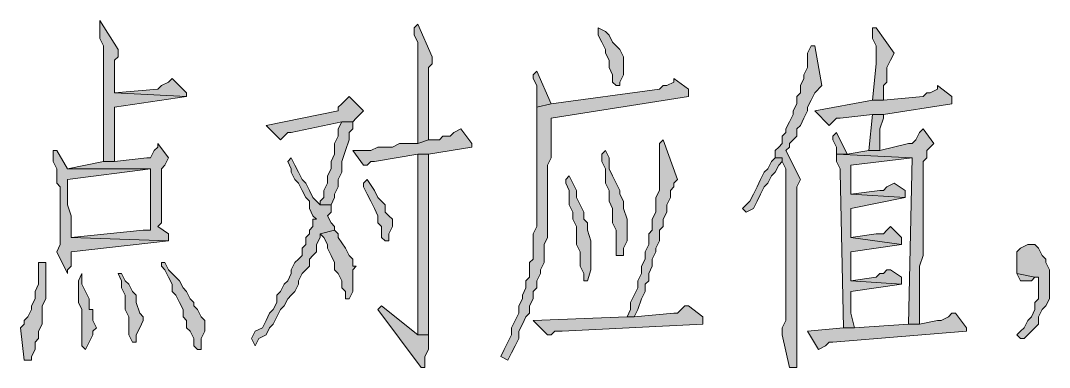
# Model space of a CAD drawing. Header units: millimetres. Extents: x 24 to 410, y 10 to 282.
# Drawn here: x 327.24 to 339.3, y 55.75 to 59.82 of the extents above; entities that cross this region are included whole.
import ezdxf

# ---------------------------------------------------------------- set-up
doc = ezdxf.new("R2010")
doc.units = ezdxf.units.MM

msp = doc.modelspace()

# ---------------------------------------------------------------- hatches: boundary and pattern name
h = msp.add_hatch(color=7)
h.dxf.hatch_style = 2
h.paths.add_polyline_path([(328.168, 59.817), (328.168, 59.605333), (328.210333, 59.520667), (328.210333, 58.166), (328.337333, 58.166), (328.337333, 58.801), (329.184, 58.928), (328.337333, 58.970333), (328.337333, 59.309), (328.337333, 59.351333), (328.379667, 59.393667), (328.379667, 59.478333)])
h = msp.add_hatch(color=7)
h.dxf.hatch_style = 2
h.paths.add_polyline_path([(331.893333, 59.774667), (331.851, 59.732333), (331.851, 59.647667), (331.893333, 59.563), (331.893333, 58.377667), (332.020333, 58.42), (332.020333, 59.224333), (332.020333, 59.266667), (332.062667, 59.309), (332.062667, 59.393667)])
h = msp.add_hatch(color=7)
h.dxf.hatch_style = 2
h.paths.add_polyline_path([(334.01, 59.732333), (334.01, 59.647667), (334.052333, 59.563), (334.094667, 59.478333), (334.094667, 59.436), (334.137, 59.351333), (334.137, 59.266667), (334.179333, 59.182), (334.179333, 59.097333), (334.221667, 59.055), (334.264, 59.055), (334.264, 59.097333), (334.306333, 59.182), (334.306333, 59.393667), (334.264, 59.478333), (334.221667, 59.520667), (334.179333, 59.563), (334.137, 59.647667), (334.094667, 59.69)])
h = msp.add_hatch(color=7)
h.dxf.hatch_style = 2
h.paths.add_polyline_path([(337.269667, 59.732333), (337.227333, 59.732333), (337.227333, 59.605333), (337.269667, 59.520667), (337.269667, 59.309), (337.227333, 58.885667), (337.354333, 58.885667), (337.354333, 58.970333), (337.354333, 59.055), (337.396667, 59.097333), (337.396667, 59.266667), (337.439, 59.351333), (337.481333, 59.436)])
h = msp.add_hatch(color=7)
h.dxf.hatch_style = 2
h.paths.add_polyline_path([(336.55, 59.520667), (336.507667, 59.520667), (336.465333, 59.436), (336.465333, 59.266667), (336.423, 59.182), (336.423, 59.139667), (336.380667, 59.055), (336.380667, 58.970333), (336.338333, 58.928), (336.338333, 58.843333), (336.296, 58.758667), (336.296, 58.716333), (336.253667, 58.631667), (336.211333, 58.547), (336.211333, 58.504667), (336.169, 58.462333), (336.169, 58.377667), (336.126667, 58.335333), (336.084333, 58.293), (336.084333, 58.208333), (336.169, 58.208333), (336.169, 58.166), (336.211333, 58.081333), (336.211333, 57.996667), (336.211333, 57.912), (336.211333, 56.303333), (336.169, 56.218667), (336.169, 56.134), (336.253667, 55.753), (336.338333, 55.753), (336.338333, 56.303333), (336.338333, 57.869667), (336.380667, 57.954333), (336.211333, 58.293), (336.253667, 58.335333), (336.253667, 58.377667), (336.296, 58.42), (336.338333, 58.462333), (336.338333, 58.547), (336.380667, 58.589333), (336.423, 58.674), (336.465333, 58.758667), (336.465333, 58.801), (336.507667, 58.885667), (336.55, 58.970333), (336.634667, 59.055)])
h = msp.add_hatch(color=7)
h.dxf.hatch_style = 2
h.paths.add_polyline_path([(329.014667, 59.139667), (328.972333, 59.097333), (328.887667, 59.055), (328.845333, 59.012667), (328.337333, 58.970333), (329.184, 58.928), (329.184, 58.970333)])
h = msp.add_hatch(color=7)
h.dxf.hatch_style = 2
h.paths.add_polyline_path([(334.899, 59.139667), (334.899, 59.097333), (334.814333, 59.055), (334.772, 59.055), (334.729667, 59.012667), (333.459667, 58.843333), (333.290333, 58.801), (333.290333, 57.404), (333.248, 57.319333), (333.248, 57.234667), (333.248, 57.023), (333.205667, 56.980667), (333.205667, 56.811333), (333.163333, 56.769), (333.163333, 56.684333), (333.121, 56.599667), (333.121, 56.557333), (333.078667, 56.472667), (333.078667, 56.388), (333.036333, 56.303333), (332.994, 56.218667), (332.994, 56.134), (332.951667, 56.049333), (332.909333, 55.964667), (332.867, 55.88), (332.951667, 55.837667), (332.994, 55.922333), (333.036333, 56.007), (333.078667, 56.091667), (333.078667, 56.176333), (333.121, 56.261), (333.163333, 56.345667), (333.205667, 56.388), (333.205667, 56.472667), (333.248, 56.557333), (333.248, 56.642), (333.290333, 56.684333), (333.290333, 56.769), (333.332667, 56.853667), (333.332667, 56.896), (333.375, 56.980667), (333.375, 57.192333), (333.417333, 57.277), (333.417333, 58.123667), (333.459667, 58.208333), (333.459667, 58.674), (335.068333, 58.928), (335.068333, 59.012667)])
h = msp.add_hatch(color=7)
h.dxf.hatch_style = 2
h.paths.add_polyline_path([(333.290333, 59.224333), (333.248, 59.182), (333.248, 59.139667), (333.290333, 59.055), (333.290333, 58.801), (333.459667, 58.843333)])
h = msp.add_hatch(color=7)
h.dxf.hatch_style = 2
h.paths.add_polyline_path([(337.989333, 59.055), (337.989333, 59.012667), (337.904667, 58.970333), (337.862333, 58.970333), (337.82, 58.928), (337.354333, 58.885667), (337.227333, 58.885667), (336.55, 58.758667), (336.719333, 58.589333), (336.761667, 58.631667), (336.804, 58.674), (336.846333, 58.674), (337.227333, 58.716333), (337.354333, 58.716333), (338.158667, 58.843333), (338.158667, 58.928)])
h = msp.add_hatch(color=7)
h.dxf.hatch_style = 2
h.paths.add_polyline_path([(331.089, 58.928), (331.004333, 58.843333), (330.962, 58.801), (330.962, 58.758667), (330.115333, 58.589333), (330.284667, 58.42), (330.327, 58.462333), (330.369333, 58.504667), (330.411667, 58.504667), (331.004333, 58.631667), (331.131333, 58.631667), (331.173667, 58.674), (331.258333, 58.758667)])
h = msp.add_hatch(color=7)
h.dxf.hatch_style = 2
h.paths.add_polyline_path([(337.354333, 58.716333), (337.227333, 58.716333), (337.185, 58.293), (337.312, 58.293), (337.312, 58.42), (337.312, 58.547), (337.354333, 58.674)])
h = msp.add_hatch(color=7)
h.dxf.hatch_style = 2
h.paths.add_polyline_path([(331.131333, 58.631667), (331.004333, 58.631667), (330.962, 58.547), (330.962, 58.462333), (330.919667, 58.377667), (330.919667, 58.250667), (330.877333, 58.166), (330.877333, 58.081333), (330.835, 57.996667), (330.835, 57.912), (330.792667, 57.827333), (330.792667, 57.742667), (330.750333, 57.700333), (330.750333, 57.658), (330.877333, 57.658), (330.919667, 57.742667), (330.919667, 57.785), (330.962, 57.869667), (330.962, 57.954333), (331.004333, 58.039), (331.004333, 58.166), (331.046667, 58.293), (331.089, 58.42), (331.089, 58.504667), (331.131333, 58.547), (331.131333, 58.589333)])
h = msp.add_hatch(color=7)
h.dxf.hatch_style = 2
h.paths.add_polyline_path([(332.401333, 58.547), (332.316667, 58.504667), (332.274333, 58.462333), (332.189667, 58.462333), (332.147333, 58.42), (332.020333, 58.42), (331.893333, 58.377667), (331.681667, 58.377667), (331.597, 58.335333), (331.427667, 58.335333), (331.343, 58.293), (331.131333, 58.293), (331.258333, 58.123667), (331.300667, 58.123667), (331.343, 58.166), (331.385333, 58.166), (331.893333, 58.250667), (332.020333, 58.250667), (332.528333, 58.335333), (332.528333, 58.377667)])
h = msp.add_hatch(color=7)
h.dxf.hatch_style = 2
h.paths.add_polyline_path([(337.82, 58.547), (337.777667, 58.504667), (337.735333, 58.42), (337.693, 58.377667), (337.650667, 58.377667), (337.312, 58.293), (337.185, 58.293), (336.931, 58.250667), (336.804, 58.250667), (337.693, 58.208333), (337.650667, 56.261), (337.777667, 56.261), (337.777667, 56.388), (337.777667, 56.938333), (337.82, 57.065333), (337.82, 57.827333), (337.82, 57.869667), (337.82, 58.166), (337.862333, 58.208333), (337.862333, 58.293), (337.947, 58.377667)])
h = msp.add_hatch(color=7)
h.dxf.hatch_style = 2
h.paths.add_polyline_path([(334.772, 58.42), (334.729667, 58.377667), (334.729667, 57.827333), (334.687333, 57.742667), (334.687333, 57.573333), (334.645, 57.488667), (334.645, 57.361667), (334.602667, 57.319333), (334.602667, 57.192333), (334.560333, 57.107667), (334.560333, 57.023), (334.518, 56.938333), (334.518, 56.853667), (334.475667, 56.769), (334.475667, 56.684333), (334.433333, 56.599667), (334.391, 56.515), (334.391, 56.430333), (334.348667, 56.345667), (334.433333, 56.345667), (334.475667, 56.430333), (334.518, 56.557333), (334.560333, 56.642), (334.560333, 56.726667), (334.602667, 56.769), (334.602667, 56.853667), (334.645, 56.938333), (334.645, 57.023), (334.687333, 57.107667), (334.687333, 57.15), (334.729667, 57.234667), (334.729667, 57.361667), (334.772, 57.404), (334.772, 57.488667), (334.814333, 57.573333), (334.814333, 57.658), (334.856667, 57.742667), (334.856667, 57.827333), (334.899, 57.869667), (334.899, 57.912), (334.941333, 57.954333)])
h = msp.add_hatch(color=7)
h.dxf.hatch_style = 2
h.paths.add_polyline_path([(336.804, 58.504667), (336.761667, 58.462333), (336.761667, 58.42), (336.804, 58.335333), (336.804, 58.250667), (336.931, 58.250667)])
h = msp.add_hatch(color=7)
h.dxf.hatch_style = 2
h.paths.add_polyline_path([(327.66, 58.293), (327.617667, 58.293), (327.617667, 58.166), (327.66, 58.081333), (327.66, 57.912), (327.702333, 57.869667), (327.702333, 57.192333), (327.66, 57.107667), (327.787, 56.853667), (327.787, 56.896), (327.829333, 56.938333), (327.829333, 57.107667), (328.972333, 57.234667), (327.829333, 57.277), (327.829333, 57.531), (327.787, 57.658), (327.787, 57.954333), (328.760667, 58.081333), (327.787, 58.081333)])
h = msp.add_hatch(color=7)
h.dxf.hatch_style = 2
h.paths.add_polyline_path([(328.845333, 58.377667), (328.845333, 58.335333), (328.803, 58.293), (328.760667, 58.208333), (328.718333, 58.208333), (328.337333, 58.166), (328.210333, 58.166), (327.787, 58.081333), (328.760667, 58.081333), (328.760667, 57.361667), (328.676, 57.361667), (327.829333, 57.277), (328.972333, 57.234667), (328.972333, 57.319333), (328.845333, 57.404), (328.887667, 57.446333), (328.887667, 58.081333), (328.93, 58.123667), (328.972333, 58.208333)])
h = msp.add_hatch(color=7)
h.dxf.hatch_style = 2
h.paths.add_polyline_path([(334.094667, 58.293), (334.052333, 58.250667), (334.052333, 58.166), (334.094667, 58.081333), (334.094667, 57.912), (334.137, 57.827333), (334.137, 57.700333), (334.179333, 57.615667), (334.179333, 57.446333), (334.221667, 57.361667), (334.221667, 57.065333), (334.306333, 57.065333), (334.306333, 57.15), (334.348667, 57.234667), (334.348667, 57.488667), (334.306333, 57.615667), (334.306333, 57.700333), (334.264, 57.785), (334.264, 57.827333), (334.221667, 57.912), (334.179333, 57.996667), (334.137, 58.081333), (334.137, 58.208333)])
h = msp.add_hatch(color=7)
h.dxf.hatch_style = 2
h.paths.add_polyline_path([(330.411667, 58.208333), (330.369333, 58.166), (330.411667, 58.081333), (330.411667, 58.039), (330.454, 57.954333), (330.496333, 57.912), (330.538667, 57.827333), (330.581, 57.742667), (330.623333, 57.700333), (330.623333, 57.615667), (330.665667, 57.531), (330.708, 57.488667), (330.665667, 57.488667), (330.665667, 57.404), (330.623333, 57.361667), (330.623333, 57.319333), (330.581, 57.277), (330.581, 57.192333), (330.538667, 57.15), (330.538667, 57.065333), (330.496333, 57.023), (330.454, 56.980667), (330.411667, 56.896), (330.411667, 56.853667), (330.369333, 56.769), (330.327, 56.726667), (330.284667, 56.642), (330.242333, 56.599667), (330.242333, 56.515), (330.2, 56.430333), (330.157667, 56.388), (330.115333, 56.303333), (330.073, 56.218667), (329.988333, 56.176333), (329.946, 56.091667), (329.988333, 56.007), (330.030667, 56.091667), (330.115333, 56.134), (330.157667, 56.218667), (330.2, 56.261), (330.242333, 56.345667), (330.284667, 56.430333), (330.327, 56.472667), (330.369333, 56.557333), (330.411667, 56.599667), (330.454, 56.642), (330.496333, 56.726667), (330.496333, 56.769), (330.538667, 56.853667), (330.581, 56.896), (330.623333, 56.938333), (330.623333, 57.023), (330.665667, 57.065333), (330.708, 57.107667), (330.708, 57.192333), (330.750333, 57.277), (330.750333, 57.319333), (330.919667, 57.361667), (330.919667, 57.404), (330.877333, 57.446333), (330.835, 57.531), (330.877333, 57.573333), (330.877333, 57.658), (330.750333, 57.658), (330.708, 57.700333), (330.665667, 57.742667), (330.623333, 57.827333), (330.581, 57.912), (330.538667, 57.954333), (330.496333, 58.039), (330.454, 58.123667)])
h = msp.add_hatch(color=7)
h.dxf.hatch_style = 2
h.paths.add_polyline_path([(332.020333, 58.250667), (331.893333, 58.250667), (331.893333, 56.388), (331.893333, 56.134), (332.020333, 56.134)])
h = msp.add_hatch(color=7)
h.dxf.hatch_style = 2
h.paths.add_polyline_path([(336.084333, 58.208333), (336.042, 58.166), (335.999667, 58.081333), (335.957333, 58.039), (335.915, 57.954333), (335.872667, 57.869667), (335.830333, 57.785), (335.788, 57.700333), (335.703333, 57.615667), (335.745667, 57.573333), (335.830333, 57.615667), (335.872667, 57.700333), (335.915, 57.785), (335.957333, 57.869667), (335.999667, 57.912), (336.042, 57.996667), (336.084333, 58.039), (336.126667, 58.123667), (336.169, 58.166), (336.169, 58.208333)])
h = msp.add_hatch(color=7)
h.dxf.hatch_style = 2
h.paths.add_polyline_path([(336.804, 58.250667), (336.804, 58.166), (336.846333, 58.081333), (336.846333, 58.039), (336.888667, 56.218667), (337.015667, 56.218667), (336.973333, 56.388), (336.973333, 56.642), (337.566, 56.726667), (336.973333, 56.769), (336.973333, 57.107667), (337.566, 57.192333), (336.973333, 57.277), (336.973333, 57.615667), (337.608333, 57.742667), (336.973333, 57.785), (336.973333, 57.827333), (336.973333, 57.869667), (336.973333, 58.123667), (337.693, 58.208333)])
h = msp.add_hatch(color=7)
h.dxf.hatch_style = 2
h.paths.add_polyline_path([(331.300667, 57.954333), (331.258333, 57.912), (331.258333, 57.869667), (331.300667, 57.785), (331.343, 57.700333), (331.385333, 57.615667), (331.427667, 57.531), (331.427667, 57.446333), (331.47, 57.404), (331.47, 57.277), (331.512333, 57.234667), (331.554667, 57.234667), (331.554667, 57.319333), (331.597, 57.404), (331.597, 57.488667), (331.554667, 57.531), (331.512333, 57.573333), (331.512333, 57.658), (331.427667, 57.742667), (331.385333, 57.827333)])
h = msp.add_hatch(color=7)
h.dxf.hatch_style = 2
h.paths.add_polyline_path([(333.671333, 57.996667), (333.629, 57.954333), (333.629, 57.912), (333.671333, 57.827333), (333.671333, 57.658), (333.713667, 57.573333), (333.713667, 57.488667), (333.756, 57.404), (333.756, 57.192333), (333.798333, 57.107667), (333.798333, 56.938333), (333.840667, 56.853667), (333.840667, 56.769), (333.883, 56.769), (333.925333, 56.896), (333.925333, 57.234667), (333.883, 57.361667), (333.883, 57.404), (333.883, 57.446333), (333.840667, 57.488667), (333.840667, 57.573333), (333.798333, 57.658), (333.756, 57.742667), (333.756, 57.827333), (333.713667, 57.912)])
h = msp.add_hatch(color=7)
h.dxf.hatch_style = 2
h.paths.add_polyline_path([(337.481333, 57.912), (337.396667, 57.869667), (337.354333, 57.827333), (337.312, 57.827333), (336.973333, 57.785), (337.608333, 57.742667), (337.608333, 57.827333)])
h = msp.add_hatch(color=7)
h.dxf.hatch_style = 2
h.paths.add_polyline_path([(330.919667, 57.361667), (330.750333, 57.319333), (330.792667, 57.277), (330.835, 57.192333), (330.835, 57.15), (330.877333, 57.065333), (330.919667, 56.980667), (330.919667, 56.896), (330.962, 56.853667), (331.004333, 56.769), (331.004333, 56.684333), (331.046667, 56.642), (331.046667, 56.557333), (331.089, 56.557333), (331.131333, 56.642), (331.131333, 56.896), (331.173667, 56.938333), (331.131333, 56.938333), (331.131333, 57.023), (331.089, 57.065333), (331.046667, 57.15), (330.962, 57.277), (330.962, 57.319333)])
h = msp.add_hatch(color=7)
h.dxf.hatch_style = 2
h.paths.add_polyline_path([(337.439, 57.404), (337.396667, 57.361667), (337.354333, 57.319333), (337.269667, 57.319333), (336.973333, 57.277), (337.566, 57.192333), (337.566, 57.277)])
h = msp.add_hatch(color=7)
h.dxf.hatch_style = 2
h.paths.add_polyline_path([(339.09, 57.192333), (339.047667, 57.192333), (338.963, 57.15), (338.920667, 57.107667), (338.920667, 56.853667), (339.132333, 56.811333), (339.174667, 56.811333), (339.174667, 56.684333), (339.174667, 56.557333), (339.132333, 56.515), (339.132333, 56.430333), (339.09, 56.345667), (339.047667, 56.303333), (339.005333, 56.218667), (338.963, 56.176333), (338.920667, 56.134), (338.963, 56.091667), (339.005333, 56.091667), (339.047667, 56.134), (339.09, 56.176333), (339.174667, 56.261), (339.174667, 56.345667), (339.217, 56.430333), (339.259333, 56.472667), (339.301667, 56.557333), (339.301667, 56.896), (339.259333, 56.980667), (339.259333, 57.023), (339.217, 57.065333), (339.174667, 57.15), (339.132333, 57.192333)])
h = msp.add_hatch(color=7)
h.dxf.hatch_style = 2
h.paths.add_polyline_path([(327.533, 56.980667), (327.448333, 56.980667), (327.448333, 56.938333), (327.448333, 56.726667), (327.406, 56.642), (327.406, 56.557333), (327.363667, 56.472667), (327.363667, 56.430333), (327.321333, 56.345667), (327.279, 56.303333), (327.279, 56.261), (327.236667, 56.218667), (327.279, 55.837667), (327.363667, 55.837667), (327.363667, 55.88), (327.406, 55.964667), (327.406, 56.049333), (327.448333, 56.091667), (327.448333, 56.176333), (327.490667, 56.261), (327.490667, 56.472667), (327.533, 56.557333), (327.533, 56.642)])
h = msp.add_hatch(color=7)
h.dxf.hatch_style = 2
h.paths.add_polyline_path([(328.93, 56.980667), (328.887667, 56.980667), (328.887667, 56.938333), (328.93, 56.896), (328.972333, 56.811333), (329.014667, 56.726667), (329.014667, 56.642), (329.057, 56.599667), (329.099333, 56.515), (329.141667, 56.430333), (329.141667, 56.345667), (329.184, 56.303333), (329.184, 56.218667), (329.226333, 56.176333), (329.268667, 56.091667), (329.268667, 56.007), (329.311, 55.964667), (329.353333, 55.964667), (329.353333, 56.091667), (329.395667, 56.176333), (329.395667, 56.303333), (329.353333, 56.345667), (329.311, 56.430333), (329.268667, 56.472667), (329.268667, 56.515), (329.226333, 56.557333), (329.184, 56.642), (329.141667, 56.684333), (329.099333, 56.769), (329.057, 56.811333), (328.972333, 56.896)])
h = msp.add_hatch(color=7)
h.dxf.hatch_style = 2
h.paths.add_polyline_path([(327.956333, 56.853667), (327.914, 56.769), (327.914, 56.515), (327.956333, 56.430333), (327.956333, 56.007), (327.998667, 55.964667), (328.041, 56.049333), (328.083333, 56.134), (328.083333, 56.176333), (328.125667, 56.218667), (328.083333, 56.303333), (328.083333, 56.430333), (328.041, 56.430333), (328.041, 56.557333), (327.998667, 56.642), (327.956333, 56.726667)])
h = msp.add_hatch(color=7)
h.dxf.hatch_style = 2
h.paths.add_polyline_path([(328.422, 56.853667), (328.379667, 56.853667), (328.422, 56.769), (328.422, 56.684333), (328.464333, 56.599667), (328.464333, 56.430333), (328.506667, 56.345667), (328.506667, 56.134), (328.549, 56.049333), (328.591333, 56.049333), (328.591333, 56.134), (328.633667, 56.218667), (328.676, 56.303333), (328.676, 56.345667), (328.633667, 56.388), (328.591333, 56.515), (328.591333, 56.599667), (328.549, 56.642), (328.506667, 56.726667), (328.464333, 56.769)])
h = msp.add_hatch(color=7)
h.dxf.hatch_style = 2
h.paths.add_polyline_path([(337.439, 56.896), (337.396667, 56.896), (337.354333, 56.853667), (337.312, 56.853667), (337.269667, 56.811333), (336.973333, 56.769), (337.566, 56.726667), (337.566, 56.811333)])
h = msp.add_hatch(color=7)
h.dxf.hatch_style = 2
h.paths.add_polyline_path([(338.920667, 56.853667), (338.963, 56.769), (339.09, 56.769), (339.132333, 56.811333)])
h = msp.add_hatch(color=7)
h.dxf.hatch_style = 2
h.paths.add_polyline_path([(331.47, 56.472667), (331.427667, 56.430333), (331.935667, 55.753), (331.978, 55.753), (331.978, 55.88), (332.020333, 55.964667), (332.020333, 56.134), (331.893333, 56.134)])
h = msp.add_hatch(color=7)
h.dxf.hatch_style = 2
h.paths.add_polyline_path([(335.068333, 56.472667), (335.026, 56.472667), (334.983667, 56.430333), (334.941333, 56.388), (334.899, 56.388), (334.433333, 56.345667), (334.348667, 56.345667), (333.248, 56.303333), (333.417333, 56.134), (333.459667, 56.134), (333.502, 56.176333), (333.586667, 56.176333), (335.237667, 56.261), (335.237667, 56.345667)])
h = msp.add_hatch(color=7)
h.dxf.hatch_style = 2
h.paths.add_polyline_path([(338.201, 56.388), (338.158667, 56.388), (338.116333, 56.345667), (338.031667, 56.303333), (337.989333, 56.303333), (337.777667, 56.261), (337.650667, 56.261), (337.015667, 56.218667), (336.888667, 56.218667), (336.465333, 56.176333), (336.592333, 55.964667), (336.677, 56.007), (336.719333, 56.049333), (336.761667, 56.049333), (338.328, 56.176333), (338.328, 56.218667)])

# ---------------------------------------------------------------- linework, layer by layer
at = {"color": 7, "lineweight": 0}
for points in [[(328.168, 59.817), (328.168, 59.605333), (328.210333, 59.520667), (328.210333, 58.166), (328.337333, 58.166), (328.337333, 58.801), (329.184, 58.928), (328.337333, 58.970333), (328.337333, 59.309), (328.337333, 59.351333), (328.379667, 59.393667), (328.379667, 59.478333)], [(331.893333, 59.774667), (331.851, 59.732333), (331.851, 59.647667), (331.893333, 59.563), (331.893333, 58.377667), (332.020333, 58.42), (332.020333, 59.224333), (332.020333, 59.266667), (332.062667, 59.309), (332.062667, 59.393667)], [(334.01, 59.732333), (334.01, 59.647667), (334.052333, 59.563), (334.094667, 59.478333), (334.094667, 59.436), (334.137, 59.351333), (334.137, 59.266667), (334.179333, 59.182), (334.179333, 59.097333), (334.221667, 59.055), (334.264, 59.055), (334.264, 59.097333), (334.306333, 59.182), (334.306333, 59.393667), (334.264, 59.478333), (334.221667, 59.520667), (334.179333, 59.563), (334.137, 59.647667), (334.094667, 59.69)], [(337.269667, 59.732333), (337.227333, 59.732333), (337.227333, 59.605333), (337.269667, 59.520667), (337.269667, 59.309), (337.227333, 58.885667), (337.354333, 58.885667), (337.354333, 58.970333), (337.354333, 59.055), (337.396667, 59.097333), (337.396667, 59.266667), (337.439, 59.351333), (337.481333, 59.436)], [(336.55, 59.520667), (336.507667, 59.520667), (336.465333, 59.436), (336.465333, 59.266667), (336.423, 59.182), (336.423, 59.139667), (336.380667, 59.055), (336.380667, 58.970333), (336.338333, 58.928), (336.338333, 58.843333), (336.296, 58.758667), (336.296, 58.716333), (336.253667, 58.631667), (336.211333, 58.547), (336.211333, 58.504667), (336.169, 58.462333), (336.169, 58.377667), (336.126667, 58.335333), (336.084333, 58.293), (336.084333, 58.208333), (336.169, 58.208333), (336.169, 58.166), (336.211333, 58.081333), (336.211333, 57.996667), (336.211333, 57.912), (336.211333, 56.303333), (336.169, 56.218667), (336.169, 56.134), (336.253667, 55.753), (336.338333, 55.753), (336.338333, 56.303333), (336.338333, 57.869667), (336.380667, 57.954333), (336.211333, 58.293), (336.253667, 58.335333), (336.253667, 58.377667), (336.296, 58.42), (336.338333, 58.462333), (336.338333, 58.547), (336.380667, 58.589333), (336.423, 58.674), (336.465333, 58.758667), (336.465333, 58.801), (336.507667, 58.885667), (336.55, 58.970333), (336.634667, 59.055)], [(329.014667, 59.139667), (328.972333, 59.097333), (328.887667, 59.055), (328.845333, 59.012667), (328.337333, 58.970333), (329.184, 58.928), (329.184, 58.970333)], [(334.899, 59.139667), (334.899, 59.097333), (334.814333, 59.055), (334.772, 59.055), (334.729667, 59.012667), (333.459667, 58.843333), (333.290333, 58.801), (333.290333, 57.404), (333.248, 57.319333), (333.248, 57.234667), (333.248, 57.023), (333.205667, 56.980667), (333.205667, 56.811333), (333.163333, 56.769), (333.163333, 56.684333), (333.121, 56.599667), (333.121, 56.557333), (333.078667, 56.472667), (333.078667, 56.388), (333.036333, 56.303333), (332.994, 56.218667), (332.994, 56.134), (332.951667, 56.049333), (332.909333, 55.964667), (332.867, 55.88), (332.951667, 55.837667), (332.994, 55.922333), (333.036333, 56.007), (333.078667, 56.091667), (333.078667, 56.176333), (333.121, 56.261), (333.163333, 56.345667), (333.205667, 56.388), (333.205667, 56.472667), (333.248, 56.557333), (333.248, 56.642), (333.290333, 56.684333), (333.290333, 56.769), (333.332667, 56.853667), (333.332667, 56.896), (333.375, 56.980667), (333.375, 57.192333), (333.417333, 57.277), (333.417333, 58.123667), (333.459667, 58.208333), (333.459667, 58.674), (335.068333, 58.928), (335.068333, 59.012667)], [(333.290333, 59.224333), (333.248, 59.182), (333.248, 59.139667), (333.290333, 59.055), (333.290333, 58.801), (333.459667, 58.843333)], [(337.989333, 59.055), (337.989333, 59.012667), (337.904667, 58.970333), (337.862333, 58.970333), (337.82, 58.928), (337.354333, 58.885667), (337.227333, 58.885667), (336.55, 58.758667), (336.719333, 58.589333), (336.761667, 58.631667), (336.804, 58.674), (336.846333, 58.674), (337.227333, 58.716333), (337.354333, 58.716333), (338.158667, 58.843333), (338.158667, 58.928)], [(331.089, 58.928), (331.004333, 58.843333), (330.962, 58.801), (330.962, 58.758667), (330.115333, 58.589333), (330.284667, 58.42), (330.327, 58.462333), (330.369333, 58.504667), (330.411667, 58.504667), (331.004333, 58.631667), (331.131333, 58.631667), (331.173667, 58.674), (331.258333, 58.758667)], [(337.354333, 58.716333), (337.227333, 58.716333), (337.185, 58.293), (337.312, 58.293), (337.312, 58.42), (337.312, 58.547), (337.354333, 58.674)], [(331.131333, 58.631667), (331.004333, 58.631667), (330.962, 58.547), (330.962, 58.462333), (330.919667, 58.377667), (330.919667, 58.250667), (330.877333, 58.166), (330.877333, 58.081333), (330.835, 57.996667), (330.835, 57.912), (330.792667, 57.827333), (330.792667, 57.742667), (330.750333, 57.700333), (330.750333, 57.658), (330.877333, 57.658), (330.919667, 57.742667), (330.919667, 57.785), (330.962, 57.869667), (330.962, 57.954333), (331.004333, 58.039), (331.004333, 58.166), (331.046667, 58.293), (331.089, 58.42), (331.089, 58.504667), (331.131333, 58.547), (331.131333, 58.589333)], [(332.401333, 58.547), (332.316667, 58.504667), (332.274333, 58.462333), (332.189667, 58.462333), (332.147333, 58.42), (332.020333, 58.42), (331.893333, 58.377667), (331.681667, 58.377667), (331.597, 58.335333), (331.427667, 58.335333), (331.343, 58.293), (331.131333, 58.293), (331.258333, 58.123667), (331.300667, 58.123667), (331.343, 58.166), (331.385333, 58.166), (331.893333, 58.250667), (332.020333, 58.250667), (332.528333, 58.335333), (332.528333, 58.377667)], [(337.82, 58.547), (337.777667, 58.504667), (337.735333, 58.42), (337.693, 58.377667), (337.650667, 58.377667), (337.312, 58.293), (337.185, 58.293), (336.931, 58.250667), (336.804, 58.250667), (337.693, 58.208333), (337.650667, 56.261), (337.777667, 56.261), (337.777667, 56.388), (337.777667, 56.938333), (337.82, 57.065333), (337.82, 57.827333), (337.82, 57.869667), (337.82, 58.166), (337.862333, 58.208333), (337.862333, 58.293), (337.947, 58.377667)], [(334.772, 58.42), (334.729667, 58.377667), (334.729667, 57.827333), (334.687333, 57.742667), (334.687333, 57.573333), (334.645, 57.488667), (334.645, 57.361667), (334.602667, 57.319333), (334.602667, 57.192333), (334.560333, 57.107667), (334.560333, 57.023), (334.518, 56.938333), (334.518, 56.853667), (334.475667, 56.769), (334.475667, 56.684333), (334.433333, 56.599667), (334.391, 56.515), (334.391, 56.430333), (334.348667, 56.345667), (334.433333, 56.345667), (334.475667, 56.430333), (334.518, 56.557333), (334.560333, 56.642), (334.560333, 56.726667), (334.602667, 56.769), (334.602667, 56.853667), (334.645, 56.938333), (334.645, 57.023), (334.687333, 57.107667), (334.687333, 57.15), (334.729667, 57.234667), (334.729667, 57.361667), (334.772, 57.404), (334.772, 57.488667), (334.814333, 57.573333), (334.814333, 57.658), (334.856667, 57.742667), (334.856667, 57.827333), (334.899, 57.869667), (334.899, 57.912), (334.941333, 57.954333)], [(336.804, 58.504667), (336.761667, 58.462333), (336.761667, 58.42), (336.804, 58.335333), (336.804, 58.250667), (336.931, 58.250667)], [(327.66, 58.293), (327.617667, 58.293), (327.617667, 58.166), (327.66, 58.081333), (327.66, 57.912), (327.702333, 57.869667), (327.702333, 57.192333), (327.66, 57.107667), (327.787, 56.853667), (327.787, 56.896), (327.829333, 56.938333), (327.829333, 57.107667), (328.972333, 57.234667), (327.829333, 57.277), (327.829333, 57.531), (327.787, 57.658), (327.787, 57.954333), (328.760667, 58.081333), (327.787, 58.081333)], [(328.845333, 58.377667), (328.845333, 58.335333), (328.803, 58.293), (328.760667, 58.208333), (328.718333, 58.208333), (328.337333, 58.166), (328.210333, 58.166), (327.787, 58.081333), (328.760667, 58.081333), (328.760667, 57.361667), (328.676, 57.361667), (327.829333, 57.277), (328.972333, 57.234667), (328.972333, 57.319333), (328.845333, 57.404), (328.887667, 57.446333), (328.887667, 58.081333), (328.93, 58.123667), (328.972333, 58.208333)], [(334.094667, 58.293), (334.052333, 58.250667), (334.052333, 58.166), (334.094667, 58.081333), (334.094667, 57.912), (334.137, 57.827333), (334.137, 57.700333), (334.179333, 57.615667), (334.179333, 57.446333), (334.221667, 57.361667), (334.221667, 57.065333), (334.306333, 57.065333), (334.306333, 57.15), (334.348667, 57.234667), (334.348667, 57.488667), (334.306333, 57.615667), (334.306333, 57.700333), (334.264, 57.785), (334.264, 57.827333), (334.221667, 57.912), (334.179333, 57.996667), (334.137, 58.081333), (334.137, 58.208333)], [(330.411667, 58.208333), (330.369333, 58.166), (330.411667, 58.081333), (330.411667, 58.039), (330.454, 57.954333), (330.496333, 57.912), (330.538667, 57.827333), (330.581, 57.742667), (330.623333, 57.700333), (330.623333, 57.615667), (330.665667, 57.531), (330.708, 57.488667), (330.665667, 57.488667), (330.665667, 57.404), (330.623333, 57.361667), (330.623333, 57.319333), (330.581, 57.277), (330.581, 57.192333), (330.538667, 57.15), (330.538667, 57.065333), (330.496333, 57.023), (330.454, 56.980667), (330.411667, 56.896), (330.411667, 56.853667), (330.369333, 56.769), (330.327, 56.726667), (330.284667, 56.642), (330.242333, 56.599667), (330.242333, 56.515), (330.2, 56.430333), (330.157667, 56.388), (330.115333, 56.303333), (330.073, 56.218667), (329.988333, 56.176333), (329.946, 56.091667), (329.988333, 56.007), (330.030667, 56.091667), (330.115333, 56.134), (330.157667, 56.218667), (330.2, 56.261), (330.242333, 56.345667), (330.284667, 56.430333), (330.327, 56.472667), (330.369333, 56.557333), (330.411667, 56.599667), (330.454, 56.642), (330.496333, 56.726667), (330.496333, 56.769), (330.538667, 56.853667), (330.581, 56.896), (330.623333, 56.938333), (330.623333, 57.023), (330.665667, 57.065333), (330.708, 57.107667), (330.708, 57.192333), (330.750333, 57.277), (330.750333, 57.319333), (330.919667, 57.361667), (330.919667, 57.404), (330.877333, 57.446333), (330.835, 57.531), (330.877333, 57.573333), (330.877333, 57.658), (330.750333, 57.658), (330.708, 57.700333), (330.665667, 57.742667), (330.623333, 57.827333), (330.581, 57.912), (330.538667, 57.954333), (330.496333, 58.039), (330.454, 58.123667)], [(332.020333, 58.250667), (331.893333, 58.250667), (331.893333, 56.388), (331.893333, 56.134), (332.020333, 56.134)], [(336.084333, 58.208333), (336.042, 58.166), (335.999667, 58.081333), (335.957333, 58.039), (335.915, 57.954333), (335.872667, 57.869667), (335.830333, 57.785), (335.788, 57.700333), (335.703333, 57.615667), (335.745667, 57.573333), (335.830333, 57.615667), (335.872667, 57.700333), (335.915, 57.785), (335.957333, 57.869667), (335.999667, 57.912), (336.042, 57.996667), (336.084333, 58.039), (336.126667, 58.123667), (336.169, 58.166), (336.169, 58.208333)], [(336.804, 58.250667), (336.804, 58.166), (336.846333, 58.081333), (336.846333, 58.039), (336.888667, 56.218667), (337.015667, 56.218667), (336.973333, 56.388), (336.973333, 56.642), (337.566, 56.726667), (336.973333, 56.769), (336.973333, 57.107667), (337.566, 57.192333), (336.973333, 57.277), (336.973333, 57.615667), (337.608333, 57.742667), (336.973333, 57.785), (336.973333, 57.827333), (336.973333, 57.869667), (336.973333, 58.123667), (337.693, 58.208333)], [(331.300667, 57.954333), (331.258333, 57.912), (331.258333, 57.869667), (331.300667, 57.785), (331.343, 57.700333), (331.385333, 57.615667), (331.427667, 57.531), (331.427667, 57.446333), (331.47, 57.404), (331.47, 57.277), (331.512333, 57.234667), (331.554667, 57.234667), (331.554667, 57.319333), (331.597, 57.404), (331.597, 57.488667), (331.554667, 57.531), (331.512333, 57.573333), (331.512333, 57.658), (331.427667, 57.742667), (331.385333, 57.827333)], [(333.671333, 57.996667), (333.629, 57.954333), (333.629, 57.912), (333.671333, 57.827333), (333.671333, 57.658), (333.713667, 57.573333), (333.713667, 57.488667), (333.756, 57.404), (333.756, 57.192333), (333.798333, 57.107667), (333.798333, 56.938333), (333.840667, 56.853667), (333.840667, 56.769), (333.883, 56.769), (333.925333, 56.896), (333.925333, 57.234667), (333.883, 57.361667), (333.883, 57.404), (333.883, 57.446333), (333.840667, 57.488667), (333.840667, 57.573333), (333.798333, 57.658), (333.756, 57.742667), (333.756, 57.827333), (333.713667, 57.912)], [(337.481333, 57.912), (337.396667, 57.869667), (337.354333, 57.827333), (337.312, 57.827333), (336.973333, 57.785), (337.608333, 57.742667), (337.608333, 57.827333)], [(330.919667, 57.361667), (330.750333, 57.319333), (330.792667, 57.277), (330.835, 57.192333), (330.835, 57.15), (330.877333, 57.065333), (330.919667, 56.980667), (330.919667, 56.896), (330.962, 56.853667), (331.004333, 56.769), (331.004333, 56.684333), (331.046667, 56.642), (331.046667, 56.557333), (331.089, 56.557333), (331.131333, 56.642), (331.131333, 56.896), (331.173667, 56.938333), (331.131333, 56.938333), (331.131333, 57.023), (331.089, 57.065333), (331.046667, 57.15), (330.962, 57.277), (330.962, 57.319333)], [(337.439, 57.404), (337.396667, 57.361667), (337.354333, 57.319333), (337.269667, 57.319333), (336.973333, 57.277), (337.566, 57.192333), (337.566, 57.277)], [(339.09, 57.192333), (339.047667, 57.192333), (338.963, 57.15), (338.920667, 57.107667), (338.920667, 56.853667), (339.132333, 56.811333), (339.174667, 56.811333), (339.174667, 56.684333), (339.174667, 56.557333), (339.132333, 56.515), (339.132333, 56.430333), (339.09, 56.345667), (339.047667, 56.303333), (339.005333, 56.218667), (338.963, 56.176333), (338.920667, 56.134), (338.963, 56.091667), (339.005333, 56.091667), (339.047667, 56.134), (339.09, 56.176333), (339.174667, 56.261), (339.174667, 56.345667), (339.217, 56.430333), (339.259333, 56.472667), (339.301667, 56.557333), (339.301667, 56.896), (339.259333, 56.980667), (339.259333, 57.023), (339.217, 57.065333), (339.174667, 57.15), (339.132333, 57.192333)], [(327.533, 56.980667), (327.448333, 56.980667), (327.448333, 56.938333), (327.448333, 56.726667), (327.406, 56.642), (327.406, 56.557333), (327.363667, 56.472667), (327.363667, 56.430333), (327.321333, 56.345667), (327.279, 56.303333), (327.279, 56.261), (327.236667, 56.218667), (327.279, 55.837667), (327.363667, 55.837667), (327.363667, 55.88), (327.406, 55.964667), (327.406, 56.049333), (327.448333, 56.091667), (327.448333, 56.176333), (327.490667, 56.261), (327.490667, 56.472667), (327.533, 56.557333), (327.533, 56.642)], [(328.93, 56.980667), (328.887667, 56.980667), (328.887667, 56.938333), (328.93, 56.896), (328.972333, 56.811333), (329.014667, 56.726667), (329.014667, 56.642), (329.057, 56.599667), (329.099333, 56.515), (329.141667, 56.430333), (329.141667, 56.345667), (329.184, 56.303333), (329.184, 56.218667), (329.226333, 56.176333), (329.268667, 56.091667), (329.268667, 56.007), (329.311, 55.964667), (329.353333, 55.964667), (329.353333, 56.091667), (329.395667, 56.176333), (329.395667, 56.303333), (329.353333, 56.345667), (329.311, 56.430333), (329.268667, 56.472667), (329.268667, 56.515), (329.226333, 56.557333), (329.184, 56.642), (329.141667, 56.684333), (329.099333, 56.769), (329.057, 56.811333), (328.972333, 56.896)], [(327.956333, 56.853667), (327.914, 56.769), (327.914, 56.515), (327.956333, 56.430333), (327.956333, 56.007), (327.998667, 55.964667), (328.041, 56.049333), (328.083333, 56.134), (328.083333, 56.176333), (328.125667, 56.218667), (328.083333, 56.303333), (328.083333, 56.430333), (328.041, 56.430333), (328.041, 56.557333), (327.998667, 56.642), (327.956333, 56.726667)], [(328.422, 56.853667), (328.379667, 56.853667), (328.422, 56.769), (328.422, 56.684333), (328.464333, 56.599667), (328.464333, 56.430333), (328.506667, 56.345667), (328.506667, 56.134), (328.549, 56.049333), (328.591333, 56.049333), (328.591333, 56.134), (328.633667, 56.218667), (328.676, 56.303333), (328.676, 56.345667), (328.633667, 56.388), (328.591333, 56.515), (328.591333, 56.599667), (328.549, 56.642), (328.506667, 56.726667), (328.464333, 56.769)], [(337.439, 56.896), (337.396667, 56.896), (337.354333, 56.853667), (337.312, 56.853667), (337.269667, 56.811333), (336.973333, 56.769), (337.566, 56.726667), (337.566, 56.811333)], [(338.920667, 56.853667), (338.963, 56.769), (339.09, 56.769), (339.132333, 56.811333)], [(331.47, 56.472667), (331.427667, 56.430333), (331.935667, 55.753), (331.978, 55.753), (331.978, 55.88), (332.020333, 55.964667), (332.020333, 56.134), (331.893333, 56.134)], [(335.068333, 56.472667), (335.026, 56.472667), (334.983667, 56.430333), (334.941333, 56.388), (334.899, 56.388), (334.433333, 56.345667), (334.348667, 56.345667), (333.248, 56.303333), (333.417333, 56.134), (333.459667, 56.134), (333.502, 56.176333), (333.586667, 56.176333), (335.237667, 56.261), (335.237667, 56.345667)], [(338.201, 56.388), (338.158667, 56.388), (338.116333, 56.345667), (338.031667, 56.303333), (337.989333, 56.303333), (337.777667, 56.261), (337.650667, 56.261), (337.015667, 56.218667), (336.888667, 56.218667), (336.465333, 56.176333), (336.592333, 55.964667), (336.677, 56.007), (336.719333, 56.049333), (336.761667, 56.049333), (338.328, 56.176333), (338.328, 56.218667)]]:
    msp.add_lwpolyline(points, close=True, dxfattribs=at)

doc.saveas('drawing.dxf')
